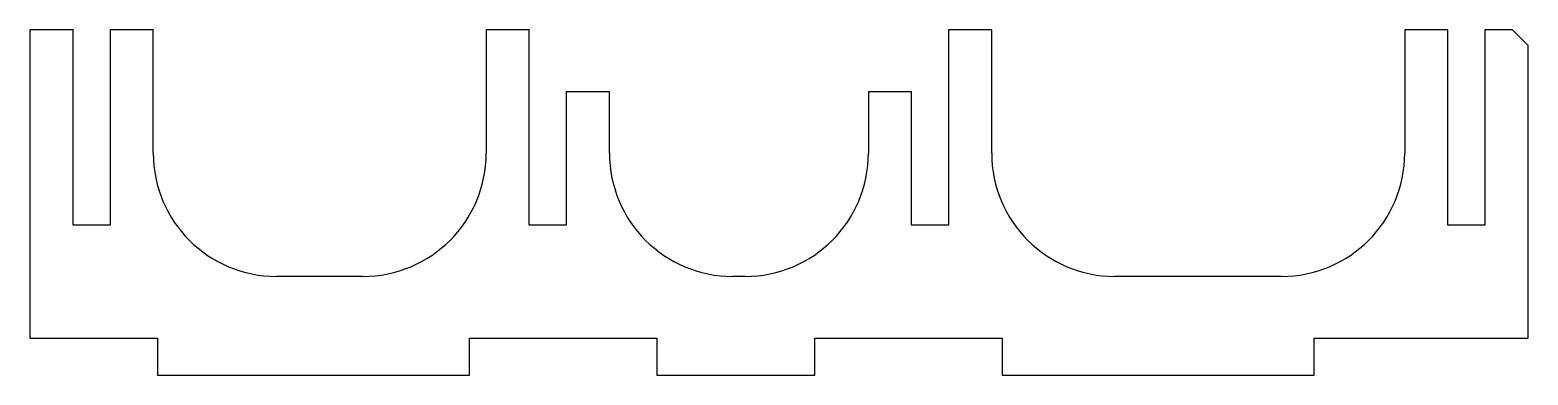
# Model space of a CAD drawing. Extents: x -236 to 7, y 0 to 56.
import ezdxf

# ---------------------------------------------------------------- set-up
doc = ezdxf.new("R2010")
doc.units = 0
doc.layers.add('VISIBLE', color=7, linetype='CONTINUOUS')

msp = doc.modelspace()

# ---------------------------------------------------------------- linework, layer by layer
at = {"layer": 'VISIBLE'}
for p, q in [((-229, 56), (-236, 56)), ((-236, 56), (-236, 6)), ((-229, 24.3), (-229, 56)), ((-216, 56), (-223, 56)), ((-223, 56), (-223, 24.3)), ((-216, 36), (-216, 56)), ((-155, 56), (-162, 56)), ((-162, 56), (-162, 36)), ((-155, 24.3), (-155, 56)), ((-80, 56), (-87, 56)), ((-87, 56), (-87, 24.3)), ((-80, 36), (-80, 56)), ((-6, 56), (-13, 56)), ((-13, 56), (-13, 36)), ((-6, 24.3), (-6, 56)), ((4.5, 56), (0, 56)), ((0, 56), (0, 24.3)), ((4.5, 56), (7, 53.5)), ((7, 6), (7, 53.5)), ((-149, 46), (-142, 46)), ((-149, 46), (-149, 24.3)), ((-142, 36), (-142, 46)), ((-100, 46), (-93, 46)), ((-100, 46), (-100, 36)), ((-93, 24.3), (-93, 46)), ((-223, 24.3), (-229, 24.3)), ((-149, 24.3), (-155, 24.3)), ((-87, 24.3), (-93, 24.3)), ((0, 24.3), (-6, 24.3)), ((-182, 16), (-196, 16)), ((-120, 16), (-122, 16)), ((-33, 16), (-60, 16)), ((-236, 6), (-215.3, 6)), ((-215.3, 6), (-215.3, 0)), ((-164.7, 0), (-164.7, 6)), ((-164.7, 6), (-134.3, 6)), ((-134.3, 6), (-134.3, 0)), ((-108.7, 0), (-108.7, 6)), ((-108.7, 6), (-78.3, 6)), ((-78.3, 6), (-78.3, 0)), ((-27.7, 0), (-27.7, 6)), ((-27.7, 6), (7, 6)), ((-215.3, 0), (-164.7, 0)), ((-134.3, 0), (-108.7, 0)), ((-78.3, 0), (-27.7, 0))]:
    msp.add_line(p, q, dxfattribs=at)
for centre, start, end in [((-196, 36), 180, 270), ((-182, 36), 270, 0), ((-122, 36), 180, 270), ((-120, 36), 270, 0), ((-60, 36), 180, 270), ((-33, 36), 270, 0)]:
    msp.add_arc(centre, 20, start, end, dxfattribs=at)

doc.saveas('drawing.dxf')
